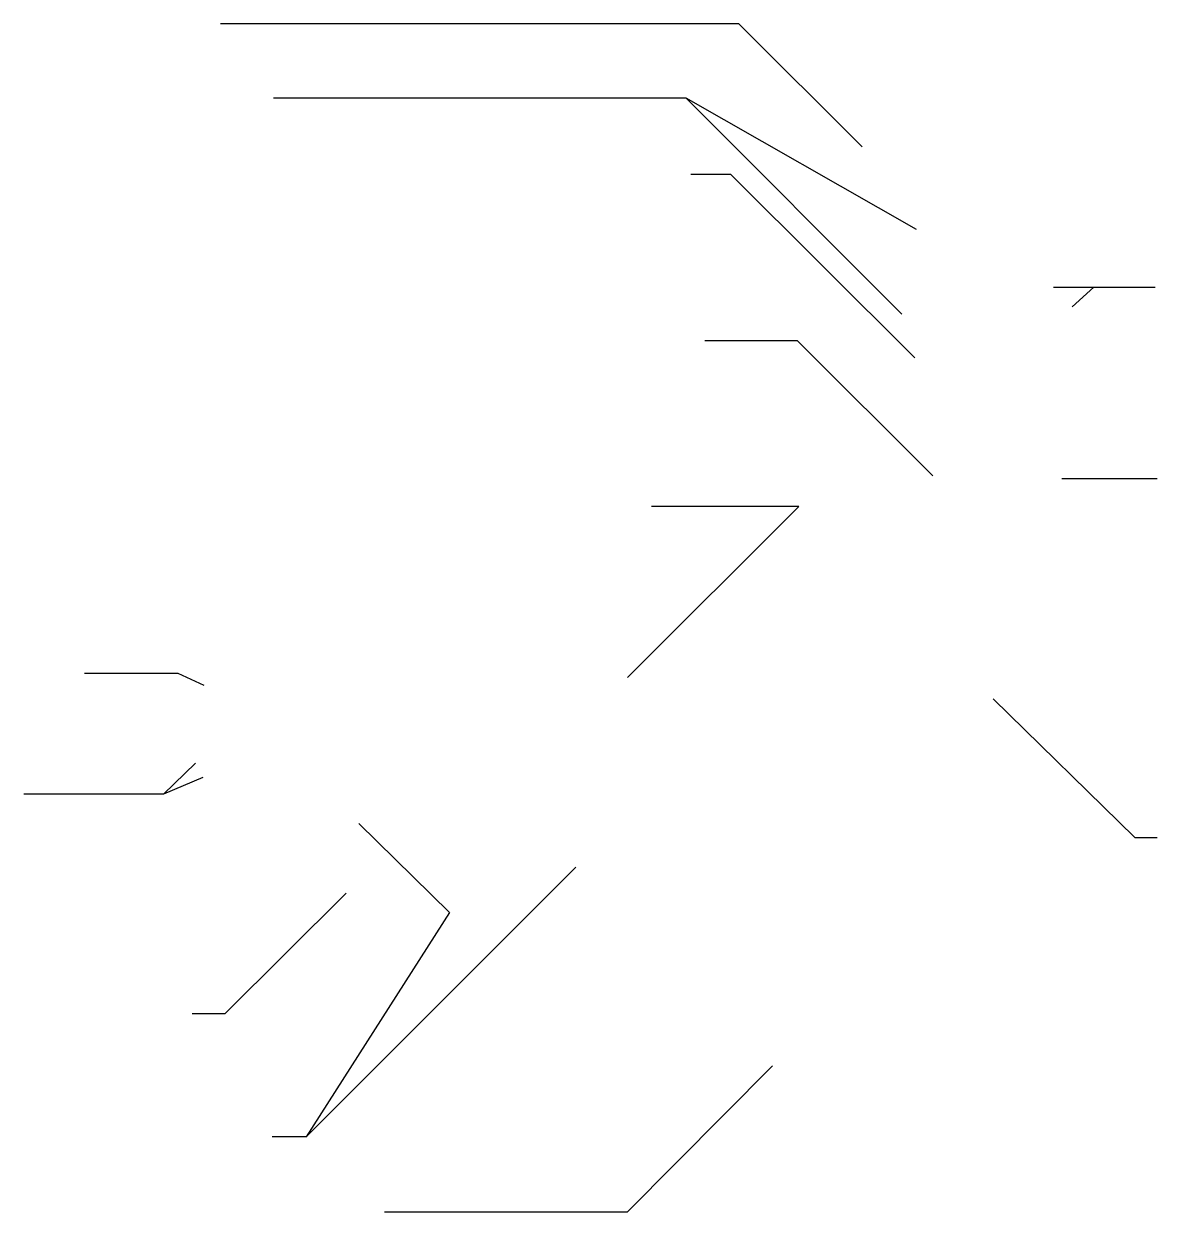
# Paper-space layout 'Layout1' of a CAD drawing. Extents: x 5.6 to 17.6, y 17.8 to 30.4.
import ezdxf

# ---------------------------------------------------------------- set-up
doc = ezdxf.new("R2010")
doc.units = 0
doc.layers.add('DIM-TXT', color=7, linetype='CONTINUOUS')

psp = doc.layouts.get("Layout1")

# ---------------------------------------------------------------- linework, layer by layer
at = {"layer": 'DIM-TXT', "color": 0, "linetype": 'CONTINUOUS'}
for p, q in [((14.892, 27.31), (12.61, 29.596)), ((16.498, 27.593), (17.573, 27.593)), ((16.695, 27.385), (16.924, 27.593)), ((16.586, 25.57), (17.594, 25.57)), ((7.419, 22.558), (7.081, 22.229))]:
    psp.add_line(p, q, dxfattribs=at)
at = {"layer": 'DIM-TXT', "color": 0, "linetype": 'CONTINUOUS', "flags": 128}
for points in [[(14.472, 29.081), (13.169, 30.382), (7.683, 30.382)], [(15.048, 28.205), (12.61, 29.596), (8.243, 29.596)], [(15.029, 26.845), (13.082, 28.787), (12.661, 28.787)], [(15.22, 25.599), (13.787, 27.027), (12.809, 27.027)], [(11.99, 23.465), (13.801, 25.273), (12.245, 25.273)], [(7.512, 23.379), (7.236, 23.507), (6.245, 23.507)], [(15.859, 23.237), (17.358, 21.771), (17.594, 21.771)]]:
    psp.add_lwpolyline(points, dxfattribs=at)
at = {"layer": 'DIM-TXT', "color": 0, "linetype": 'CONTINUOUS', "extrusion": (0, 0, -1), "flags": 128}
for points in [[(-7.496, 22.407), (-7.081, 22.229), (-5.602, 22.229)], [(-9.147, 21.92), (-10.108, 20.976), (-8.589, 18.604)], [(-11.444, 21.457), (-8.589, 18.604), (-8.232, 18.604)], [(-9.012, 21.181), (-7.729, 19.905), (-7.384, 19.905)], [(-13.524, 19.355), (-11.986, 17.805), (-9.42, 17.805)]]:
    psp.add_lwpolyline(points, dxfattribs=at)

doc.saveas('drawing.dxf')
